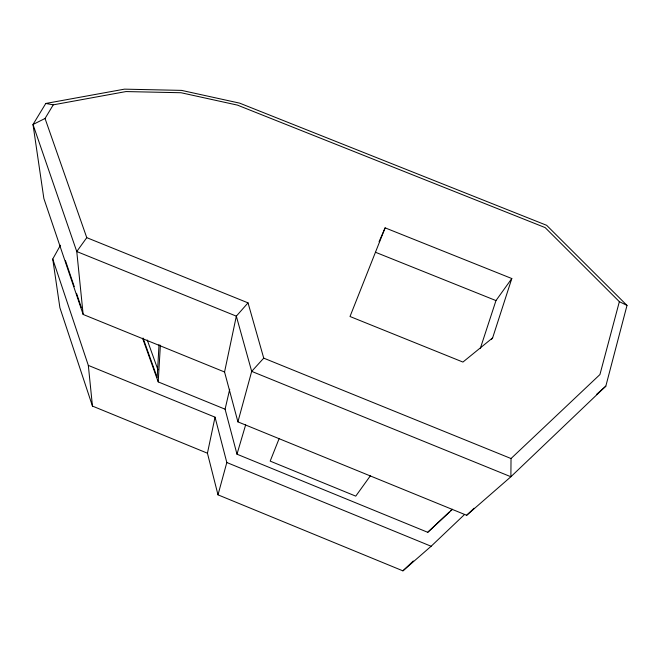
<?xml version="1.0" encoding="UTF-8"?>
<svg xmlns="http://www.w3.org/2000/svg" width="660" height="660" viewBox="0 0 660 660"><rect width="100%" height="100%" fill="white"/><g stroke="black" fill="none" stroke-linecap="round" stroke-linejoin="round"><path stroke-width="0.99" d="M619.361 301.661L599.932 374.558L511.03 458.535L510.881 476.751L466.669 515.279L237.913 421.864L224.557 371.992L236.329 316.148L248.028 302.866L86.765 237.658L45.037 118.478L53.262 104.841L125.994 91.567L181.03 92.738L237.46 105.121L545.143 227.593L619.361 301.661L627 305.415L605.822 386.158L510.881 476.751L251.691 371.374L236.329 316.148L76.766 251.534L33 124.492L45.787 103.463L124.476 89.15L181.549 90.387L239.621 103.133L546.645 225.308L627 305.415M159.027 344.594L157.179 377.512L143.047 338.036M452.273 509.52L427.746 532.307L236.981 454.195L225.085 409.192L158.21 381.901L160.38 345.221M464.623 514.412L431.129 546.257L402.913 570.851L217.998 494.843L207.438 453.206L215.036 417.169L88.325 365.401L52.75 259.034L60.448 245.215M225.085 409.192L229.713 389.251M217.998 494.843L226.817 462.52L215.036 417.169M237.913 421.864L251.691 371.374L263.736 358.141L248.028 302.866M236.981 454.195L245.66 424.834M491.386 339.504L492.624 337.895L511.805 278.536L385.126 227.849L379.071 241.733M480.364 348.282L495.973 300.58L511.805 278.536M385.126 227.849L350.006 316.503L462.924 362.06L492.624 337.895M279.172 438.504L270.179 461.117L355.757 496.138L370.499 475.612M86.765 237.658L76.766 251.534L83.152 314.457L224.557 371.992M402.913 570.851L413.3 560.983M466.669 515.279L474.111 508.2M427.746 532.307L449.303 511.995M450.796 510.592L452.281 509.19M596.632 394.317L605.822 386.158M45.037 118.478L33 124.492L43.865 198.503L83.152 314.457M45.787 103.463L53.262 104.841M375.589 252.301L495.973 300.58M263.736 358.141L511.03 458.535M52.75 259.034L59.903 307.758L92.458 406.082L207.438 453.206M226.817 462.52L431.129 546.257M147.246 340.007L157.954 369.823M142.651 338.415L158.21 381.901M65.472 260.741L74.25 286.63M76.527 293.337L81.403 307.717M88.325 365.401L92.458 406.082"/></g></svg>
